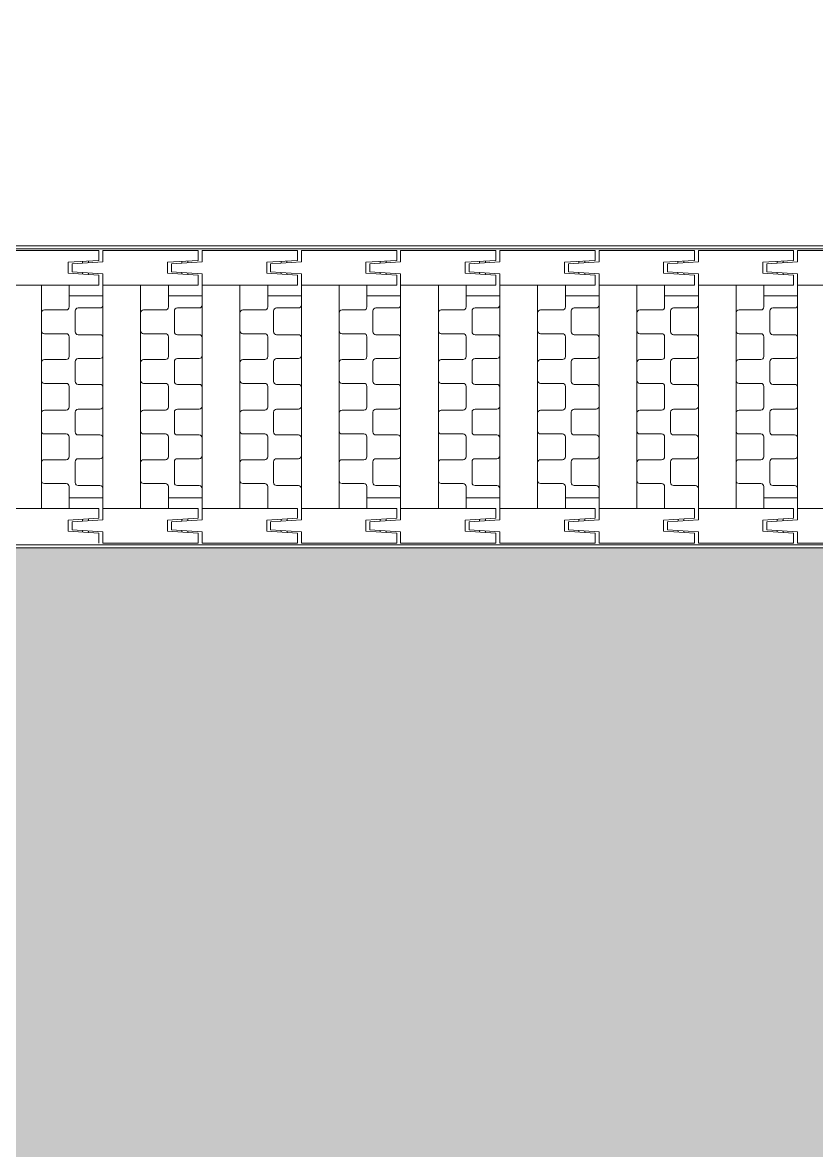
# Model space of a CAD drawing. Header units: millimetres. Extents: x 4739419 to 5837985, y 2291271 to 3446271.
# Drawn here: x 5039392 to 5039918, y 2404192 to 2404939 of the extents above; entities that cross this region are included whole.
import ezdxf

# ---------------------------------------------------------------- set-up
doc = ezdxf.new("R2010")
doc.units = ezdxf.units.MM
doc.layers.get('0').update_dxf_attribs({"color": 255})
doc.layers.add('XR-평면도$0$A-CNTL', color=9, linetype='Continuous', lineweight=15)
doc.layers.add('XR-평면도$0$A-ELEV-LIN3', color=9, linetype='Continuous', lineweight=18)
doc.layers.add('XR-평면도$0$A-ELEV-PATT', color=9, linetype='Continuous')

# ---------------------------------------------------------------- blocks, each defined once
blk = doc.blocks.new('XR-평면도$0$무소음트렌치')
at = {"layer": 'XR-평면도$0$A-ELEV-LIN3'}
for p, q in [((0, 200), (7800, 200)), ((1.97, 198.03), (7798.03, 198.03)), ((5931.03, 196.88), (5867.98, 196.88)), ((5931.03, 190.31), (5931.03, 196.88)), ((5933.66, 189.32), (5933.66, 196.88)), ((5933.66, 196.88), (5996.71, 196.88)), ((5996.71, 190.31), (5996.71, 196.88)), ((5999.34, 196.88), (6062.39, 196.88)), ((5999.34, 189.32), (5999.34, 196.88)), ((6062.39, 190.31), (6062.39, 196.88)), ((6065.02, 189.32), (6065.02, 196.88)), ((6065.02, 196.88), (6128.08, 196.88)), ((6128.08, 190.31), (6128.08, 196.88)), ((6130.7, 189.32), (6130.7, 196.88)), ((6130.7, 196.88), (6193.76, 196.88)), ((6193.76, 190.31), (6193.76, 196.88)), ((6196.38, 189.32), (6196.38, 196.88)), ((6196.38, 196.88), (6259.44, 196.88)), ((6259.44, 190.31), (6259.44, 196.88)), ((6262.07, 196.88), (6325.12, 196.88)), ((6262.07, 189.32), (6262.07, 196.88)), ((6325.12, 190.31), (6325.12, 196.88)), ((6327.75, 189.32), (6327.75, 196.88)), ((6327.75, 196.88), (6390.8, 196.88)), ((6390.8, 190.31), (6390.8, 196.88)), ((6393.43, 189.32), (6393.43, 196.88)), ((6393.43, 196.88), (6456.48, 196.88)), ((5910.67, 189), (5931.03, 190.31)), ((5910.67, 189), (5910.67, 181.77)), ((5913.3, 188.01), (5933.66, 189.32)), ((5913.3, 188.01), (5913.3, 182.76)), ((5920.18, 188.45), (5920.18, 189.61)), ((5924.12, 188.71), (5924.12, 189.86)), ((5976.35, 189), (5996.71, 190.31)), ((5976.35, 189), (5976.35, 181.77)), ((5978.98, 188.01), (5999.34, 189.32)), ((5978.98, 188.01), (5978.98, 182.76)), ((5985.86, 188.45), (5985.86, 189.61)), ((5989.8, 188.71), (5989.8, 189.86)), ((6042.03, 189), (6062.39, 190.31)), ((6042.03, 189), (6042.03, 181.77)), ((6044.66, 188.01), (6065.02, 189.32)), ((6044.66, 188.01), (6044.66, 182.76)), ((6051.54, 188.45), (6051.54, 189.61)), ((6055.48, 188.71), (6055.48, 189.86)), ((6107.71, 189), (6128.08, 190.31)), ((6107.71, 189), (6107.71, 181.77)), ((6110.34, 188.01), (6130.7, 189.32)), ((6110.34, 188.01), (6110.34, 182.76)), ((6117.22, 188.45), (6117.22, 189.61)), ((6121.16, 188.71), (6121.16, 189.86)), ((6173.4, 189), (6193.76, 190.31)), ((6173.4, 189), (6173.4, 181.77)), ((6176.02, 188.01), (6196.38, 189.32)), ((6176.02, 188.01), (6176.02, 182.76)), ((6182.91, 188.45), (6182.91, 189.61)), ((6186.85, 188.71), (6186.85, 189.86)), ((6239.08, 189), (6259.44, 190.31)), ((6239.08, 189), (6239.08, 181.77)), ((6241.7, 188.01), (6262.07, 189.32)), ((6241.7, 188.01), (6241.7, 182.76)), ((6248.59, 188.45), (6248.59, 189.61)), ((6252.53, 188.71), (6252.53, 189.86)), ((6304.76, 189), (6325.12, 190.31)), ((6304.76, 189), (6304.76, 181.77)), ((6307.39, 188.01), (6327.75, 189.32)), ((6307.39, 188.01), (6307.39, 182.76)), ((6314.27, 188.45), (6314.27, 189.61)), ((6318.21, 188.71), (6318.21, 189.86)), ((6370.44, 189), (6390.8, 190.31)), ((6370.44, 189), (6370.44, 181.77)), ((6373.07, 188.01), (6393.43, 189.32)), ((6373.07, 188.01), (6373.07, 182.76)), ((6379.95, 188.45), (6379.95, 189.61)), ((6383.89, 188.71), (6383.89, 189.86)), ((5910.67, 181.77), (5931.03, 180.46)), ((5913.3, 182.76), (5933.66, 181.44)), ((5920.18, 181.16), (5920.18, 182.31)), ((5924.12, 180.9), (5924.12, 182.06)), ((5931.03, 180.46), (5931.03, 173.89)), ((5933.66, 181.44), (5933.66, 173.89)), ((5976.35, 181.77), (5996.71, 180.46)), ((5978.98, 182.76), (5999.34, 181.44)), ((5985.86, 181.16), (5985.86, 182.31)), ((5989.8, 180.9), (5989.8, 182.06)), ((5996.71, 180.46), (5996.71, 173.89)), ((5999.34, 181.44), (5999.34, 173.89)), ((6042.03, 181.77), (6062.39, 180.46)), ((6044.66, 182.76), (6065.02, 181.44)), ((6051.54, 181.16), (6051.54, 182.31)), ((6055.48, 180.9), (6055.48, 182.06)), ((6062.39, 180.46), (6062.39, 173.89)), ((6065.02, 181.44), (6065.02, 173.89)), ((6107.71, 181.77), (6128.08, 180.46)), ((6110.34, 182.76), (6130.7, 181.44)), ((6117.22, 181.16), (6117.22, 182.31)), ((6121.16, 180.9), (6121.16, 182.06)), ((6128.08, 180.46), (6128.08, 173.89)), ((6130.7, 181.44), (6130.7, 173.89)), ((6173.4, 181.77), (6193.76, 180.46)), ((6176.02, 182.76), (6196.38, 181.44)), ((6182.91, 181.16), (6182.91, 182.31)), ((6186.85, 180.9), (6186.85, 182.06)), ((6193.76, 180.46), (6193.76, 173.89)), ((6196.38, 181.44), (6196.38, 173.89)), ((6239.08, 181.77), (6259.44, 180.46)), ((6241.7, 182.76), (6262.07, 181.44)), ((6248.59, 181.16), (6248.59, 182.31)), ((6252.53, 180.9), (6252.53, 182.06)), ((6259.44, 180.46), (6259.44, 173.89)), ((6262.07, 181.44), (6262.07, 173.89)), ((6304.76, 181.77), (6325.12, 180.46)), ((6307.39, 182.76), (6327.75, 181.44)), ((6314.27, 181.16), (6314.27, 182.31)), ((6318.21, 180.9), (6318.21, 182.06)), ((6325.12, 180.46), (6325.12, 173.89)), ((6327.75, 181.44), (6327.75, 173.89)), ((6370.44, 181.77), (6390.8, 180.46)), ((6373.07, 182.76), (6393.43, 181.44)), ((6379.95, 181.16), (6379.95, 182.31)), ((6383.89, 180.9), (6383.89, 182.06)), ((6390.8, 180.46), (6390.8, 173.89)), ((6393.43, 181.44), (6393.43, 173.89)), ((5867.98, 173.89), (5931.03, 173.89)), ((5892.94, 173.89), (5892.94, 26.11)), ((5911.33, 173.89), (5911.33, 159.44)), ((5933.66, 173.89), (5933.66, 26.11)), ((5933.66, 173.89), (5996.71, 173.89)), ((5958.62, 173.89), (5958.62, 26.11)), ((5977.01, 173.89), (5977.01, 159.44)), ((5999.34, 173.89), (5999.34, 26.11)), ((5999.34, 173.89), (6062.39, 173.89)), ((6024.3, 173.89), (6024.3, 26.11)), ((6042.69, 173.89), (6042.69, 159.44)), ((6065.02, 173.89), (6065.02, 26.11)), ((6065.02, 173.89), (6128.08, 173.89)), ((6089.98, 173.89), (6089.98, 26.11)), ((6108.37, 173.89), (6108.37, 159.44)), ((6130.7, 173.89), (6130.7, 26.11)), ((6130.7, 173.89), (6193.76, 173.89)), ((6155.66, 173.89), (6155.66, 26.11)), ((6174.05, 173.89), (6174.05, 159.44)), ((6196.38, 173.89), (6196.38, 26.11)), ((6196.38, 173.89), (6259.44, 173.89)), ((6221.34, 173.89), (6221.34, 26.11)), ((6239.73, 173.89), (6239.73, 159.44)), ((6262.07, 173.89), (6262.07, 26.11)), ((6262.07, 173.89), (6325.12, 173.89)), ((6287.02, 173.89), (6287.02, 26.11)), ((6305.42, 173.89), (6305.42, 159.44)), ((6327.75, 173.89), (6327.75, 26.11)), ((6327.75, 173.89), (6390.8, 173.89)), ((6352.71, 173.89), (6352.71, 26.11)), ((6371.1, 173.89), (6371.1, 159.44)), ((6393.43, 173.89), (6393.43, 26.11)), ((6393.43, 173.89), (6456.48, 173.89)), ((5911.33, 166.83), (5933.66, 166.83)), ((5977.01, 166.83), (5999.34, 166.83)), ((6042.69, 166.83), (6065.02, 166.83)), ((6108.37, 166.83), (6130.7, 166.83)), ((6174.05, 166.83), (6196.38, 166.83)), ((6239.73, 166.83), (6262.07, 166.83)), ((6305.42, 166.83), (6327.75, 166.83)), ((6371.1, 166.83), (6393.43, 166.83)), ((5894.91, 157.47), (5909.36, 157.47)), ((5915.27, 156.81), (5915.27, 143.02)), ((5917.24, 158.78), (5931.69, 158.78)), ((5960.59, 157.47), (5975.04, 157.47)), ((5980.95, 156.81), (5980.95, 143.02)), ((5982.92, 158.78), (5997.37, 158.78)), ((6026.27, 157.47), (6040.72, 157.47)), ((6046.63, 156.81), (6046.63, 143.02)), ((6048.6, 158.78), (6063.05, 158.78)), ((6091.95, 157.47), (6106.4, 157.47)), ((6112.31, 156.81), (6112.31, 143.02)), ((6114.28, 158.78), (6128.73, 158.78)), ((6157.63, 157.47), (6172.08, 157.47)), ((6177.99, 156.81), (6177.99, 143.02)), ((6179.96, 158.78), (6194.41, 158.78)), ((6223.31, 157.47), (6237.76, 157.47)), ((6243.68, 156.81), (6243.68, 143.02)), ((6245.65, 158.78), (6260.1, 158.78)), ((6289, 157.47), (6303.45, 157.47)), ((6309.36, 156.81), (6309.36, 143.02)), ((6311.33, 158.78), (6325.78, 158.78)), ((6354.68, 157.47), (6369.13, 157.47)), ((6375.04, 156.81), (6375.04, 143.02)), ((6377.01, 158.78), (6391.46, 158.78)), ((5894.91, 141.71), (5909.36, 141.71)), ((5911.33, 139.73), (5911.33, 126.6)), ((5917.24, 141.05), (5931.69, 141.05)), ((5960.59, 141.71), (5975.04, 141.71)), ((5977.01, 139.73), (5977.01, 126.6)), ((5982.92, 141.05), (5997.37, 141.05)), ((6026.27, 141.71), (6040.72, 141.71)), ((6042.69, 139.73), (6042.69, 126.6)), ((6048.6, 141.05), (6063.05, 141.05)), ((6091.95, 141.71), (6106.4, 141.71)), ((6108.37, 139.73), (6108.37, 126.6)), ((6114.28, 141.05), (6128.73, 141.05)), ((6157.63, 141.71), (6172.08, 141.71)), ((6174.05, 139.73), (6174.05, 126.6)), ((6179.96, 141.05), (6194.41, 141.05)), ((6223.31, 141.71), (6237.76, 141.71)), ((6239.73, 139.73), (6239.73, 126.6)), ((6245.65, 141.05), (6260.1, 141.05)), ((6289, 141.71), (6303.45, 141.71)), ((6305.42, 139.73), (6305.42, 126.6)), ((6311.33, 141.05), (6325.78, 141.05)), ((6354.68, 141.71), (6369.13, 141.71)), ((6371.1, 139.73), (6371.1, 126.6)), ((6377.01, 141.05), (6391.46, 141.05)), ((5894.91, 124.63), (5909.36, 124.63)), ((5915.27, 123.31), (5915.27, 110.18)), ((5917.24, 125.29), (5931.69, 125.29)), ((5960.59, 124.63), (5975.04, 124.63)), ((5980.95, 123.31), (5980.95, 110.18)), ((5982.92, 125.29), (5997.37, 125.29)), ((6026.27, 124.63), (6040.72, 124.63)), ((6046.63, 123.31), (6046.63, 110.18)), ((6048.6, 125.29), (6063.05, 125.29)), ((6091.95, 124.63), (6106.4, 124.63)), ((6112.31, 123.31), (6112.31, 110.18)), ((6114.28, 125.29), (6128.73, 125.29)), ((6157.63, 124.63), (6172.08, 124.63)), ((6177.99, 123.31), (6177.99, 110.18)), ((6179.96, 125.29), (6194.41, 125.29)), ((6223.31, 124.63), (6237.76, 124.63)), ((6243.68, 123.31), (6243.68, 110.18)), ((6245.65, 125.29), (6260.1, 125.29)), ((6289, 124.63), (6303.45, 124.63)), ((6309.36, 123.31), (6309.36, 110.18)), ((6311.33, 125.29), (6325.78, 125.29)), ((6354.68, 124.63), (6369.13, 124.63)), ((6375.04, 123.31), (6375.04, 110.18)), ((6377.01, 125.29), (6391.46, 125.29)), ((5894.91, 108.86), (5909.36, 108.86)), ((5911.33, 100), (5911.33, 106.89)), ((5917.24, 108.21), (5931.69, 108.21)), ((5960.59, 108.86), (5975.04, 108.86)), ((5977.01, 100), (5977.01, 106.89)), ((5982.92, 108.21), (5997.37, 108.21)), ((6026.27, 108.86), (6040.72, 108.86)), ((6042.69, 100), (6042.69, 106.89)), ((6048.6, 108.21), (6063.05, 108.21)), ((6091.95, 108.86), (6106.4, 108.86)), ((6108.37, 100), (6108.37, 106.89)), ((6114.28, 108.21), (6128.73, 108.21)), ((6157.63, 108.86), (6172.08, 108.86)), ((6174.05, 100), (6174.05, 106.89)), ((6179.96, 108.21), (6194.41, 108.21)), ((6223.31, 108.86), (6237.76, 108.86)), ((6239.73, 100), (6239.73, 106.89)), ((6245.65, 108.21), (6260.1, 108.21)), ((6289, 108.86), (6303.45, 108.86)), ((6305.42, 100), (6305.42, 106.89)), ((6311.33, 108.21), (6325.78, 108.21)), ((6354.68, 108.86), (6369.13, 108.86)), ((6371.1, 100), (6371.1, 106.89)), ((6377.01, 108.21), (6391.46, 108.21)), ((5911.33, 100), (5911.33, 93.1)), ((5977.01, 100), (5977.01, 93.1)), ((6042.69, 100), (6042.69, 93.1)), ((6108.37, 100), (6108.37, 93.1)), ((6174.05, 100), (6174.05, 93.1)), ((6239.73, 100), (6239.73, 93.1)), ((6305.42, 100), (6305.42, 93.1)), ((6371.1, 100), (6371.1, 93.1)), ((5894.91, 91.13), (5909.36, 91.13)), ((5915.27, 76.68), (5915.27, 89.82)), ((5917.24, 91.79), (5931.69, 91.79)), ((5960.59, 91.13), (5975.04, 91.13)), ((5980.95, 76.68), (5980.95, 89.82)), ((5982.92, 91.79), (5997.37, 91.79)), ((6026.27, 91.13), (6040.72, 91.13)), ((6046.63, 76.68), (6046.63, 89.82)), ((6048.6, 91.79), (6063.05, 91.79)), ((6091.95, 91.13), (6106.4, 91.13)), ((6112.31, 76.68), (6112.31, 89.82)), ((6114.28, 91.79), (6128.73, 91.79)), ((6157.63, 91.13), (6172.08, 91.13)), ((6177.99, 76.68), (6177.99, 89.82)), ((6179.96, 91.79), (6194.41, 91.79)), ((6223.31, 91.13), (6237.76, 91.13)), ((6243.68, 76.68), (6243.68, 89.82)), ((6245.65, 91.79), (6260.1, 91.79)), ((6289, 91.13), (6303.45, 91.13)), ((6309.36, 76.68), (6309.36, 89.82)), ((6311.33, 91.79), (6325.78, 91.79)), ((6354.68, 91.13), (6369.13, 91.13)), ((6375.04, 76.68), (6375.04, 89.82)), ((6377.01, 91.79), (6391.46, 91.79)), ((5894.91, 75.37), (5909.36, 75.37)), ((5917.24, 74.71), (5931.69, 74.71)), ((5960.59, 75.37), (5975.04, 75.37)), ((5982.92, 74.71), (5997.37, 74.71)), ((6026.27, 75.37), (6040.72, 75.37)), ((6048.6, 74.71), (6063.05, 74.71)), ((6091.95, 75.37), (6106.4, 75.37)), ((6114.28, 74.71), (6128.73, 74.71)), ((6157.63, 75.37), (6172.08, 75.37)), ((6179.96, 74.71), (6194.41, 74.71)), ((6223.31, 75.37), (6237.76, 75.37)), ((6245.65, 74.71), (6260.1, 74.71)), ((6289, 75.37), (6303.45, 75.37)), ((6311.33, 74.71), (6325.78, 74.71)), ((6354.68, 75.37), (6369.13, 75.37)), ((6377.01, 74.71), (6391.46, 74.71)), ((5911.33, 60.26), (5911.33, 73.4)), ((5977.01, 60.26), (5977.01, 73.4)), ((6042.69, 60.26), (6042.69, 73.4)), ((6108.37, 60.26), (6108.37, 73.4)), ((6174.05, 60.26), (6174.05, 73.4)), ((6239.73, 60.26), (6239.73, 73.4)), ((6305.42, 60.26), (6305.42, 73.4)), ((6371.1, 60.26), (6371.1, 73.4)), ((5894.91, 58.29), (5909.36, 58.29)), ((5915.27, 43.18), (5915.27, 56.98)), ((5917.24, 58.95), (5931.69, 58.95)), ((5960.59, 58.29), (5975.04, 58.29)), ((5980.95, 43.18), (5980.95, 56.98)), ((5982.92, 58.95), (5997.37, 58.95)), ((6026.27, 58.29), (6040.72, 58.29)), ((6046.63, 43.18), (6046.63, 56.98)), ((6048.6, 58.95), (6063.05, 58.95)), ((6091.95, 58.29), (6106.4, 58.29)), ((6112.31, 43.18), (6112.31, 56.98)), ((6114.28, 58.95), (6128.73, 58.95)), ((6157.63, 58.29), (6172.08, 58.29)), ((6177.99, 43.18), (6177.99, 56.98)), ((6179.96, 58.95), (6194.41, 58.95)), ((6223.31, 58.29), (6237.76, 58.29)), ((6243.68, 43.18), (6243.68, 56.98)), ((6245.65, 58.95), (6260.1, 58.95)), ((6289, 58.29), (6303.45, 58.29)), ((6309.36, 43.18), (6309.36, 56.98)), ((6311.33, 58.95), (6325.78, 58.95)), ((6354.68, 58.29), (6369.13, 58.29)), ((6375.04, 43.18), (6375.04, 56.98)), ((6377.01, 58.95), (6391.46, 58.95)), ((5894.91, 42.53), (5909.36, 42.53)), ((5911.33, 26.11), (5911.33, 40.56)), ((5917.24, 41.21), (5931.69, 41.21)), ((5960.59, 42.53), (5975.04, 42.53)), ((5977.01, 26.11), (5977.01, 40.56)), ((5982.92, 41.21), (5997.37, 41.21)), ((6026.27, 42.53), (6040.72, 42.53)), ((6042.69, 26.11), (6042.69, 40.56)), ((6048.6, 41.21), (6063.05, 41.21)), ((6091.95, 42.53), (6106.4, 42.53)), ((6108.37, 26.11), (6108.37, 40.56)), ((6114.28, 41.21), (6128.73, 41.21)), ((6157.63, 42.53), (6172.08, 42.53)), ((6174.05, 26.11), (6174.05, 40.56)), ((6179.96, 41.21), (6194.41, 41.21)), ((6223.31, 42.53), (6237.76, 42.53)), ((6239.73, 26.11), (6239.73, 40.56)), ((6245.65, 41.21), (6260.1, 41.21)), ((6289, 42.53), (6303.45, 42.53)), ((6305.42, 26.11), (6305.42, 40.56)), ((6311.33, 41.21), (6325.78, 41.21)), ((6354.68, 42.53), (6369.13, 42.53)), ((6371.1, 26.11), (6371.1, 40.56)), ((6377.01, 41.21), (6391.46, 41.21)), ((5911.33, 33.17), (5933.66, 33.17)), ((5977.01, 33.17), (5999.34, 33.17)), ((6108.37, 33.17), (6130.7, 33.17)), ((6174.05, 33.17), (6196.38, 33.17)), ((6239.73, 33.17), (6262.07, 33.17)), ((6371.1, 33.17), (6393.43, 33.17)), ((5867.98, 26.11), (5931.03, 26.11)), ((5931.03, 19.54), (5931.03, 26.11)), ((5933.66, 18.55), (5933.66, 26.11)), ((5933.66, 26.11), (5996.71, 26.11)), ((5996.71, 19.54), (5996.71, 26.11)), ((5999.34, 26.11), (6062.39, 26.11)), ((5999.34, 18.55), (5999.34, 26.11)), ((6062.39, 19.54), (6062.39, 26.11)), ((6065.02, 18.55), (6065.02, 26.11)), ((6065.02, 26.11), (6128.08, 26.11)), ((6128.08, 19.54), (6128.08, 26.11)), ((6130.7, 26.11), (6193.76, 26.11)), ((6130.7, 18.55), (6130.7, 26.11)), ((6193.76, 19.54), (6193.76, 26.11)), ((6196.38, 18.55), (6196.38, 26.11)), ((6196.38, 26.11), (6259.44, 26.11)), ((6259.44, 19.54), (6259.44, 26.11)), ((6262.07, 26.11), (6325.12, 26.11)), ((6262.07, 18.55), (6262.07, 26.11)), ((6325.12, 19.54), (6325.12, 26.11)), ((6327.75, 18.55), (6327.75, 26.11)), ((6327.75, 26.11), (6390.8, 26.11)), ((6390.8, 19.54), (6390.8, 26.11)), ((6393.43, 26.11), (6456.48, 26.11)), ((6393.43, 18.55), (6393.43, 26.11)), ((5910.67, 18.22), (5931.03, 19.54)), ((5910.67, 11), (5910.67, 18.22)), ((5913.3, 17.24), (5933.66, 18.55)), ((5913.3, 17.24), (5913.3, 11.98)), ((5920.21, 18.84), (5920.21, 17.68)), ((5924.15, 19.09), (5924.15, 17.94)), ((5976.35, 18.22), (5996.71, 19.54)), ((5976.35, 11), (5976.35, 18.22)), ((5978.98, 17.24), (5999.34, 18.55)), ((5978.98, 17.24), (5978.98, 11.98)), ((5985.89, 18.84), (5985.89, 17.68)), ((5989.83, 19.09), (5989.83, 17.94)), ((6042.03, 18.22), (6062.39, 19.54)), ((6042.03, 11), (6042.03, 18.22)), ((6044.66, 17.24), (6065.02, 18.55)), ((6044.66, 17.24), (6044.66, 11.98)), ((6051.57, 18.84), (6051.57, 17.68)), ((6055.51, 19.09), (6055.51, 17.94)), ((6107.71, 18.22), (6128.08, 19.54)), ((6107.71, 11), (6107.71, 18.22)), ((6110.34, 17.24), (6130.7, 18.55)), ((6110.34, 11.98), (6110.34, 17.24)), ((6117.22, 18.84), (6117.22, 17.68)), ((6121.16, 19.09), (6121.16, 17.94)), ((6173.4, 18.22), (6193.76, 19.54)), ((6173.4, 11), (6173.4, 18.22)), ((6176.02, 17.24), (6196.38, 18.55)), ((6176.02, 17.24), (6176.02, 11.98)), ((6182.93, 18.84), (6182.93, 17.68)), ((6186.88, 19.09), (6186.88, 17.94)), ((6239.08, 18.22), (6259.44, 19.54)), ((6239.08, 11), (6239.08, 18.22)), ((6241.7, 17.24), (6262.07, 18.55)), ((6241.7, 17.24), (6241.7, 11.98)), ((6248.62, 18.84), (6248.62, 17.68)), ((6252.56, 19.09), (6252.56, 17.94)), ((6304.76, 18.22), (6325.12, 19.54)), ((6304.76, 11), (6304.76, 18.22)), ((6307.39, 17.24), (6327.75, 18.55)), ((6307.39, 17.24), (6307.39, 11.98)), ((6314.3, 18.84), (6314.3, 17.68)), ((6318.24, 19.09), (6318.24, 17.94)), ((6370.44, 18.22), (6390.8, 19.54)), ((6370.44, 11), (6370.44, 18.22)), ((6373.07, 17.24), (6393.43, 18.55)), ((6373.07, 11.98), (6373.07, 17.24)), ((6379.95, 18.84), (6379.95, 17.68)), ((6383.89, 19.09), (6383.89, 17.94)), ((5910.67, 11), (5931.03, 9.69)), ((5913.3, 11.98), (5933.66, 10.67)), ((5920.21, 11.54), (5920.21, 10.38)), ((5924.15, 11.28), (5924.15, 10.13)), ((5931.03, 9.69), (5931.03, 3.12)), ((5933.66, 10.67), (5933.66, 3.12)), ((5976.35, 11), (5996.71, 9.69)), ((5978.98, 11.98), (5999.34, 10.67)), ((5985.89, 11.54), (5985.89, 10.38)), ((5989.83, 11.28), (5989.83, 10.13)), ((5996.71, 9.69), (5996.71, 3.12)), ((5999.34, 10.67), (5999.34, 3.12)), ((6042.03, 11), (6062.39, 9.69)), ((6044.66, 11.98), (6065.02, 10.67)), ((6051.57, 11.54), (6051.57, 10.38)), ((6055.51, 11.28), (6055.51, 10.13)), ((6062.39, 9.69), (6062.39, 3.12)), ((6065.02, 10.67), (6065.02, 3.12)), ((6107.71, 11), (6128.08, 9.69)), ((6110.34, 11.98), (6130.7, 10.67)), ((6117.22, 11.54), (6117.22, 10.39)), ((6121.16, 11.29), (6121.16, 10.13)), ((6128.08, 9.69), (6128.08, 3.12)), ((6130.7, 10.67), (6130.7, 3.12)), ((6173.4, 11), (6193.76, 9.69)), ((6176.02, 11.98), (6196.38, 10.67)), ((6182.93, 11.54), (6182.93, 10.38)), ((6186.88, 11.28), (6186.88, 10.13)), ((6193.76, 9.69), (6193.76, 3.12)), ((6196.38, 10.67), (6196.38, 3.12)), ((6239.08, 11), (6259.44, 9.69)), ((6241.7, 11.98), (6262.07, 10.67)), ((6248.62, 11.54), (6248.62, 10.38)), ((6252.56, 11.28), (6252.56, 10.13)), ((6259.44, 9.69), (6259.44, 3.12)), ((6262.07, 10.67), (6262.07, 3.12)), ((6304.76, 11), (6325.12, 9.69)), ((6307.39, 11.98), (6327.75, 10.67)), ((6314.3, 11.54), (6314.3, 10.38)), ((6318.24, 11.28), (6318.24, 10.13)), ((6325.12, 9.69), (6325.12, 3.12)), ((6327.75, 10.67), (6327.75, 3.12)), ((6370.44, 11), (6390.8, 9.69)), ((6373.07, 11.98), (6393.43, 10.67)), ((6379.95, 11.54), (6379.95, 10.39)), ((6383.89, 11.29), (6383.89, 10.13)), ((6390.8, 9.69), (6390.8, 3.12)), ((6393.43, 10.67), (6393.43, 3.12)), ((1.97, 1.97), (7798.03, 1.97)), ((5933.66, 3.12), (5996.71, 3.12)), ((5999.34, 3.12), (6062.39, 3.12)), ((6065.02, 3.12), (6128.08, 3.12)), ((6130.7, 3.12), (6193.76, 3.12)), ((6196.38, 3.12), (6259.44, 3.12)), ((6262.07, 3.12), (6325.12, 3.12)), ((6327.75, 3.12), (6390.8, 3.12)), ((6393.43, 3.12), (6456.48, 3.12)), ((0, 0), (7800, 0))]:
    blk.add_line(p, q, dxfattribs=at)
for centre, start, end in [((5894.91, 155.5), 90, 180), ((5909.36, 159.44), 270, 0), ((5917.24, 156.81), 90, 180), ((5931.69, 160.75), 270, 0), ((5960.59, 155.5), 90, 180), ((5975.04, 159.44), 270, 0), ((5982.92, 156.81), 90, 180), ((5997.37, 160.75), 270, 0), ((6026.27, 155.5), 90, 180), ((6040.72, 159.44), 270, 0), ((6048.6, 156.81), 90, 180), ((6063.05, 160.75), 270, 0), ((6091.95, 155.5), 90, 180), ((6106.4, 159.44), 270, 0), ((6114.28, 156.81), 90, 180), ((6128.73, 160.75), 270, 0), ((6157.63, 155.5), 90, 180), ((6172.08, 159.44), 270, 0), ((6179.96, 156.81), 90, 180), ((6194.41, 160.75), 270, 0), ((6223.31, 155.5), 90, 180), ((6237.76, 159.44), 270, 0), ((6245.65, 156.81), 90, 180), ((6260.1, 160.75), 270, 0), ((6289, 155.5), 90, 180), ((6303.45, 159.44), 270, 0), ((6311.33, 156.81), 90, 180), ((6325.78, 160.75), 270, 0), ((6354.68, 155.5), 90, 180), ((6369.13, 159.44), 270, 0), ((6377.01, 156.81), 90, 180), ((6391.46, 160.75), 270, 0), ((5894.91, 143.68), 180, 270), ((5917.24, 143.02), 180, 270), ((5960.59, 143.68), 180, 270), ((5982.92, 143.02), 180, 270), ((6026.27, 143.68), 180, 270), ((6048.6, 143.02), 180, 270), ((6091.95, 143.68), 180, 270), ((6114.28, 143.02), 180, 270), ((6157.63, 143.68), 180, 270), ((6179.96, 143.02), 180, 270), ((6223.31, 143.68), 180, 270), ((6245.65, 143.02), 180, 270), ((6289, 143.68), 180, 270), ((6311.33, 143.02), 180, 270), ((6354.68, 143.68), 180, 270), ((6377.01, 143.02), 180, 270), ((5909.36, 139.73), 0, 90), ((5931.69, 139.08), 0, 90), ((5975.04, 139.73), 0, 90), ((5997.37, 139.08), 0, 90), ((6040.72, 139.73), 0, 90), ((6063.05, 139.08), 0, 90), ((6106.4, 139.73), 0, 90), ((6128.73, 139.08), 0, 90), ((6172.08, 139.73), 0, 90), ((6194.41, 139.08), 0, 90), ((6237.76, 139.73), 0, 90), ((6260.1, 139.08), 0, 90), ((6303.45, 139.73), 0, 90), ((6325.78, 139.08), 0, 90), ((6369.13, 139.73), 0, 90), ((6391.46, 139.08), 0, 90), ((5931.69, 127.26), 270, 0), ((5997.37, 127.26), 270, 0), ((6063.05, 127.26), 270, 0), ((6128.73, 127.26), 270, 0), ((6194.41, 127.26), 270, 0), ((6260.1, 127.26), 270, 0), ((6325.78, 127.26), 270, 0), ((6391.46, 127.26), 270, 0), ((5894.91, 122.66), 90, 180), ((5909.36, 126.6), 270, 0), ((5917.24, 123.31), 90, 180), ((5960.59, 122.66), 90, 180), ((5975.04, 126.6), 270, 0), ((5982.92, 123.31), 90, 180), ((6026.27, 122.66), 90, 180), ((6040.72, 126.6), 270, 0), ((6048.6, 123.31), 90, 180), ((6091.95, 122.66), 90, 180), ((6106.4, 126.6), 270, 0), ((6114.28, 123.31), 90, 180), ((6157.63, 122.66), 90, 180), ((6172.08, 126.6), 270, 0), ((6179.96, 123.31), 90, 180), ((6223.31, 122.66), 90, 180), ((6237.76, 126.6), 270, 0), ((6245.65, 123.31), 90, 180), ((6289, 122.66), 90, 180), ((6303.45, 126.6), 270, 0), ((6311.33, 123.31), 90, 180), ((6354.68, 122.66), 90, 180), ((6369.13, 126.6), 270, 0), ((6377.01, 123.31), 90, 180), ((5894.91, 110.84), 180, 270), ((5909.36, 106.89), 0, 90), ((5917.24, 110.18), 180, 270), ((5931.69, 106.24), 0, 90), ((5960.59, 110.84), 180, 270), ((5975.04, 106.89), 0, 90), ((5982.92, 110.18), 180, 270), ((5997.37, 106.24), 0, 90), ((6026.27, 110.84), 180, 270), ((6040.72, 106.89), 0, 90), ((6048.6, 110.18), 180, 270), ((6063.05, 106.24), 0, 90), ((6091.95, 110.84), 180, 270), ((6106.4, 106.89), 0, 90), ((6114.28, 110.18), 180, 270), ((6128.73, 106.24), 0, 90), ((6157.63, 110.84), 180, 270), ((6172.08, 106.89), 0, 90), ((6179.96, 110.18), 180, 270), ((6194.41, 106.24), 0, 90), ((6223.31, 110.84), 180, 270), ((6237.76, 106.89), 0, 90), ((6245.65, 110.18), 180, 270), ((6260.1, 106.24), 0, 90), ((6289, 110.84), 180, 270), ((6303.45, 106.89), 0, 90), ((6311.33, 110.18), 180, 270), ((6325.78, 106.24), 0, 90), ((6354.68, 110.84), 180, 270), ((6369.13, 106.89), 0, 90), ((6377.01, 110.18), 180, 270), ((6391.46, 106.24), 0, 90), ((5894.91, 89.16), 90, 180), ((5909.36, 93.1), 270, 0), ((5917.24, 89.82), 90, 180), ((5931.69, 93.76), 270, 0), ((5960.59, 89.16), 90, 180), ((5975.04, 93.1), 270, 0), ((5982.92, 89.82), 90, 180), ((5997.37, 93.76), 270, 0), ((6026.27, 89.16), 90, 180), ((6040.72, 93.1), 270, 0), ((6048.6, 89.82), 90, 180), ((6063.05, 93.76), 270, 0), ((6091.95, 89.16), 90, 180), ((6106.4, 93.1), 270, 0), ((6114.28, 89.82), 90, 180), ((6128.73, 93.76), 270, 0), ((6157.63, 89.16), 90, 180), ((6172.08, 93.1), 270, 0), ((6179.96, 89.82), 90, 180), ((6194.41, 93.76), 270, 0), ((6223.31, 89.16), 90, 180), ((6237.76, 93.1), 270, 0), ((6245.65, 89.82), 90, 180), ((6260.1, 93.76), 270, 0), ((6289, 89.16), 90, 180), ((6303.45, 93.1), 270, 0), ((6311.33, 89.82), 90, 180), ((6325.78, 93.76), 270, 0), ((6354.68, 89.16), 90, 180), ((6369.13, 93.1), 270, 0), ((6377.01, 89.82), 90, 180), ((6391.46, 93.76), 270, 0), ((5894.91, 77.34), 180, 270), ((5909.36, 73.4), 0, 90), ((5917.24, 76.68), 180, 270), ((5931.69, 72.74), 0, 90), ((5960.59, 77.34), 180, 270), ((5975.04, 73.4), 0, 90), ((5982.92, 76.68), 180, 270), ((5997.37, 72.74), 0, 90), ((6026.27, 77.34), 180, 270), ((6040.72, 73.4), 0, 90), ((6048.6, 76.68), 180, 270), ((6063.05, 72.74), 0, 90), ((6091.95, 77.34), 180, 270), ((6106.4, 73.4), 0, 90), ((6114.28, 76.68), 180, 270), ((6128.73, 72.74), 0, 90), ((6157.63, 77.34), 180, 270), ((6172.08, 73.4), 0, 90), ((6179.96, 76.68), 180, 270), ((6194.41, 72.74), 0, 90), ((6223.31, 77.34), 180, 270), ((6237.76, 73.4), 0, 90), ((6245.65, 76.68), 180, 270), ((6260.1, 72.74), 0, 90), ((6289, 77.34), 180, 270), ((6303.45, 73.4), 0, 90), ((6311.33, 76.68), 180, 270), ((6325.78, 72.74), 0, 90), ((6354.68, 77.34), 180, 270), ((6369.13, 73.4), 0, 90), ((6377.01, 76.68), 180, 270), ((6391.46, 72.74), 0, 90), ((5909.36, 60.26), 270, 0), ((5931.69, 60.92), 270, 0), ((5975.04, 60.26), 270, 0), ((5997.37, 60.92), 270, 0), ((6040.72, 60.26), 270, 0), ((6063.05, 60.92), 270, 0), ((6106.4, 60.26), 270, 0), ((6128.73, 60.92), 270, 0), ((6172.08, 60.26), 270, 0), ((6194.41, 60.92), 270, 0), ((6237.76, 60.26), 270, 0), ((6260.1, 60.92), 270, 0), ((6303.45, 60.26), 270, 0), ((6325.78, 60.92), 270, 0), ((6369.13, 60.26), 270, 0), ((6391.46, 60.92), 270, 0), ((5894.91, 56.32), 90, 180), ((5917.24, 56.98), 90, 180), ((5960.59, 56.32), 90, 180), ((5982.92, 56.98), 90, 180), ((6026.27, 56.32), 90, 180), ((6048.6, 56.98), 90, 180), ((6091.95, 56.32), 90, 180), ((6114.28, 56.98), 90, 180), ((6157.63, 56.32), 90, 180), ((6179.96, 56.98), 90, 180), ((6223.31, 56.32), 90, 180), ((6245.65, 56.98), 90, 180), ((6289, 56.32), 90, 180), ((6311.33, 56.98), 90, 180), ((6354.68, 56.32), 90, 180), ((6377.01, 56.98), 90, 180), ((5894.91, 44.5), 180, 270), ((5909.36, 40.56), 0, 90), ((5917.24, 43.18), 180, 270), ((5931.69, 39.24), 0, 90), ((5960.59, 44.5), 180, 270), ((5975.04, 40.56), 0, 90), ((5982.92, 43.18), 180, 270), ((5997.37, 39.24), 0, 90), ((6026.27, 44.5), 180, 270), ((6040.72, 40.56), 0, 90), ((6048.6, 43.18), 180, 270), ((6063.05, 39.24), 0, 90), ((6091.95, 44.5), 180, 270), ((6106.4, 40.56), 0, 90), ((6114.28, 43.18), 180, 270), ((6128.73, 39.24), 0, 90), ((6157.63, 44.5), 180, 270), ((6172.08, 40.56), 0, 90), ((6179.96, 43.18), 180, 270), ((6194.41, 39.24), 0, 90), ((6223.31, 44.5), 180, 270), ((6237.76, 40.56), 0, 90), ((6245.65, 43.18), 180, 270), ((6260.1, 39.24), 0, 90), ((6289, 44.5), 180, 270), ((6303.45, 40.56), 0, 90), ((6311.33, 43.18), 180, 270), ((6325.78, 39.24), 0, 90), ((6354.68, 44.5), 180, 270), ((6369.13, 40.56), 0, 90), ((6377.01, 43.18), 180, 270), ((6391.46, 39.24), 0, 90)]:
    blk.add_arc(centre, 1.97, start, end, dxfattribs=at)
blk = doc.blocks.new('XR-평면도$0$RAMP_올라감(기준층) (210411)')
at = {"layer": 'XR-평면도$0$A-ELEV-PATT'}
h = blk.add_hatch(dxfattribs=at)
h.set_pattern_fill('HEX', color=256, scale=100, angle=135)
h.set_pattern_definition([(135, (-1188188.16, -722710.9), (-388.8564, -388.8564), [317.5, -635]), (255, (-1188188.16, -722710.9), (531.18773, -142.33132), [317.5, -635]), (195, (-1188412.67, -722486.4), (142.33132, -531.18773), [317.5, -635])])
edge = h.paths.add_edge_path()
edge.add_arc((0, -15000), 12100, 180, 182.368269)
edge.add_line((-12089.67, -15500), (-19900, -15500))
edge.add_line((-19900, -15500), (-19900, 15000))
edge.add_arc((0, 15000), 19900, 0, 180, ccw=False)
edge.add_line((19900, 15000), (19900, -15500))
edge.add_line((19900, -15500), (12089.67, -15500))
edge.add_arc((0, -15000), 12100, 357.631731, 360)
edge.add_line((12100, -15000), (12100, 15000))
edge.add_arc((0, 15000), 12100, 0, 180)
edge.add_line((-12100, 15000), (-12100, -15000))
at = {"layer": 'XR-평면도$0$A-CNTL', "ltscale": 300}
blk.add_lwpolyline([(-20700, 15000), (-20700, -15000, 0.414214), (0, -35700, 0.414214), (20700, -15000), (20700, 15000, 0.414214), (0, 35700, 0.414214)], format="xyb", close=True, dxfattribs=at)
at = {"layer": 'XR-평면도$0$A-ELEV-LIN3'}
blk.add_lwpolyline([(-20200, -15500), (-11800, -15500)], dxfattribs=at)
blk.add_lwpolyline([(-19700, -15700), (-12280.07, -15700, 0.397632), (0, -27300, 0.397632), (12280.07, -15700), (19700, -15700), (19700, -34700), (-19700, -34700)], format="xyb", close=True, dxfattribs=at)
at = {"layer": 'XR-평면도$0$A-ELEV-LIN3', "rotation": 180}
blk.add_blockref('XR-평면도$0$무소음트렌치', (-12100, -15500), dxfattribs=at)

msp = doc.modelspace()

# ---------------------------------------------------------------- block references
at = {"rotation": 180}
msp.add_blockref('XR-평면도$0$RAMP_올라감(기준층) (210411)', (5021411.81, 2389091.23), dxfattribs=at)

doc.saveas('drawing.dxf')
